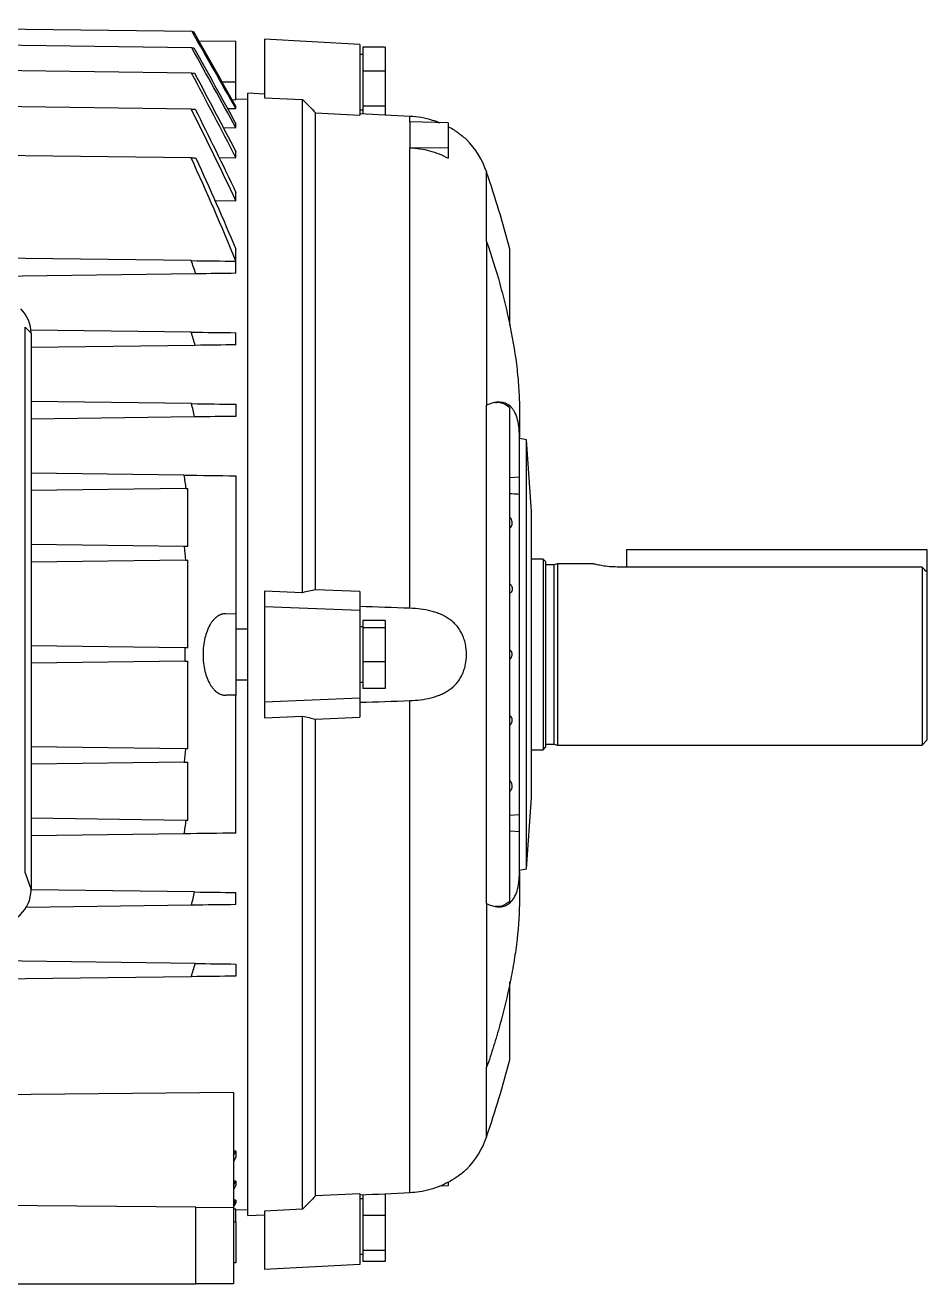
# Model space of a CAD drawing. Extents: x 49 to 1992, y 36 to 1202.
# Drawn here: x 1362.8 to 1552.1, y 460.3 to 724.3 of the extents above; entities that cross this region are included whole.
import ezdxf

# ---------------------------------------------------------------- set-up
doc = ezdxf.new("R2010")
doc.units = 0
doc.layers.get('0').update_dxf_attribs({"linetype": 'CONTINUOUS'})

msp = doc.modelspace()

# ---------------------------------------------------------------- linework, layer by layer
at = {"color": 7, "linetype": 'CONTINUOUS'}
for p, q in [((1397.87, 722.96), (1294.05, 724.32)), ((1397.8, 719.59), (1311.84, 720.71)), ((1407.05, 720.87), (1399.26, 720.97)), ((1407.05, 712.35), (1407.05, 720.87)), ((1433.05, 720.3), (1413.05, 721.35)), ((1413.05, 721.35), (1413.05, 709.09)), ((1433.05, 720.3), (1433.05, 705.46)), ((1433.65, 718.15), (1433.05, 718.15)), ((1438.35, 719.69), (1433.65, 719.69)), ((1433.65, 719.69), (1433.65, 714.68)), ((1438.35, 719.69), (1438.35, 714.68)), ((1397.74, 714.27), (1334.05, 715.1)), ((1438.35, 714.68), (1433.65, 714.68)), ((1433.65, 714.68), (1433.65, 707.33)), ((1438.35, 714.68), (1438.35, 707.33)), ((1407.05, 712.35), (1404.17, 712.35)), ((1407.05, 708.68), (1407.05, 712.35)), ((1397.69, 706.72), (1294.05, 708.08)), ((1406.24, 708.7), (1407.05, 708.68)), ((1407.05, 708.87), (1409.55, 708.83)), ((1413.05, 709.85), (1409.55, 710.03)), ((1409.55, 474.66), (1409.55, 710.03)), ((1413.05, 709.09), (1421.05, 708.71)), ((1421.05, 605.3), (1421.05, 708.71)), ((1405.28, 706.84), (1407.05, 706.81)), ((1407.05, 706.81), (1407.05, 707.28)), ((1423.77, 605.9), (1423.77, 705.9)), ((1423.77, 705.9), (1433.05, 705.46)), ((1433.05, 706.55), (1433.65, 706.55)), ((1438.35, 707.33), (1433.65, 707.33)), ((1433.65, 707.33), (1433.65, 705.75)), ((1438.35, 707.33), (1438.35, 705.51)), ((1443.57, 704.05), (1443.57, 705.25)), ((1404.37, 702.85), (1407.05, 702.81)), ((1407.05, 702.81), (1407.05, 703.64)), ((1443.57, 704.05), (1443.57, 698.62)), ((1451.57, 703.82), (1443.57, 704.05)), ((1451.57, 703.82), (1451.57, 698.49)), ((1397.66, 696.48), (1334.05, 697.31)), ((1407.05, 696.53), (1407.05, 697.77)), ((1443.57, 602.03), (1443.57, 698.62)), ((1451.57, 698.49), (1443.57, 698.62)), ((1451.57, 698.49), (1451.57, 696.41)), ((1403.47, 696.57), (1407.05, 696.53)), ((1459.67, 678.93), (1459.67, 693.48)), ((1407.05, 687.5), (1407.05, 689.25)), ((1402.56, 687.56), (1407.05, 687.5)), ((1459.67, 678.93), (1459.67, 644.61)), ((1407.05, 674.84), (1407.05, 677.31)), ((1464.55, 661.36), (1464.55, 677.35)), ((1397.66, 674.94), (1336.05, 675.75)), ((1407.05, 672.28), (1407.05, 674.82)), ((1398.65, 672.17), (1336.05, 671.35)), ((1362.82, 546.53), (1362.82, 660.96)), ((1364.05, 659.73), (1362.82, 660.96)), ((1397.69, 659.94), (1364.02, 660.38)), ((1364.05, 659.73), (1364.05, 542.98)), ((1407.05, 657.28), (1407.05, 659.82)), ((1398.5, 657.16), (1364.05, 656.71)), ((1397.74, 644.94), (1364.05, 645.38)), ((1407.05, 644.82), (1407.05, 642.28)), ((1459.67, 540.09), (1459.67, 644.61)), ((1464.55, 540.55), (1464.55, 644.14)), ((1398.36, 642.16), (1364.05, 641.71)), ((1466.55, 643.71), (1466.55, 637.94)), ((1466.55, 629.52), (1466.55, 637.94)), ((1468, 637.35), (1466.55, 637.6)), ((1469.05, 622.35), (1468, 637.35)), ((1468, 592.35), (1468, 637.35)), ((1396.11, 629.96), (1364.05, 630.38)), ((1407.05, 629.82), (1407.05, 600.87)), ((1466.55, 629.52), (1464.55, 629.4)), ((1466.55, 625.99), (1466.55, 629.52)), ((1396.55, 627.14), (1364.05, 626.71)), ((1396.55, 627.14), (1396.94, 627.14)), ((1396.94, 614.95), (1396.94, 627.14)), ((1466.55, 558.71), (1466.55, 625.99)), ((1469.05, 592.35), (1469.05, 622.35)), ((1396.22, 614.96), (1364.05, 615.38)), ((1396.94, 614.95), (1396.22, 614.96)), ((1489.05, 614.35), (1552.05, 614.35)), ((1489.05, 614.35), (1489.05, 610.68)), ((1552.05, 614.35), (1552.05, 609.64)), ((1396.48, 612.14), (1364.05, 611.71)), ((1396.48, 612.14), (1396.94, 612.14)), ((1396.94, 593.75), (1396.94, 612.14)), ((1471.55, 612.32), (1469.05, 612.32)), ((1472.05, 611.82), (1471.55, 612.32)), ((1471.55, 612.32), (1471.55, 572.37)), ((1472.05, 611.82), (1472.05, 572.87)), ((1473.8, 611.15), (1472.05, 611.15)), ((1474.55, 611.35), (1473.8, 611.15)), ((1473.8, 611.15), (1473.8, 573.55)), ((1482.11, 611.35), (1474.55, 611.35)), ((1474.55, 611.35), (1474.55, 573.35)), ((1489.05, 610.68), (1487.05, 610.68)), ((1551.05, 610.68), (1489.05, 610.68)), ((1551.05, 610.68), (1551.05, 573.35)), ((1552.05, 609.64), (1552.05, 574.35)), ((1421.05, 605.3), (1413.05, 605.63)), ((1413.05, 605.63), (1413.05, 602.35)), ((1433.05, 605.52), (1423.77, 605.9)), ((1433.05, 605.52), (1433.05, 601.54)), ((1433.05, 601.54), (1413.05, 602.35)), ((1413.05, 602.35), (1413.05, 582.35)), ((1404.94, 600.9), (1407.05, 600.87)), ((1433.05, 601.54), (1433.05, 583.15)), ((1438.35, 599.48), (1433.65, 599.48)), ((1433.65, 599.48), (1433.65, 597.93)), ((1438.35, 599.48), (1438.35, 597.93)), ((1409.55, 597.67), (1407.05, 597.66)), ((1433.65, 598.15), (1433.05, 598.15)), ((1438.35, 597.93), (1433.65, 597.93)), ((1433.65, 597.93), (1433.65, 590.8)), ((1438.35, 597.93), (1438.35, 590.8)), ((1396.36, 593.76), (1364.05, 594.18)), ((1396.94, 593.75), (1396.36, 593.76)), ((1468, 547.35), (1468, 592.35)), ((1469.05, 562.35), (1469.05, 592.35)), ((1396.36, 590.94), (1364.05, 590.51)), ((1396.36, 590.94), (1396.94, 590.94)), ((1396.94, 572.55), (1396.94, 590.94)), ((1438.35, 590.8), (1433.65, 590.8)), ((1433.65, 590.8), (1433.65, 585.21)), ((1438.35, 590.8), (1438.35, 585.21)), ((1407.05, 587.03), (1409.55, 587.02)), ((1433.05, 586.55), (1433.65, 586.55)), ((1407.05, 583.83), (1404.94, 583.8)), ((1407.05, 554.88), (1407.05, 583.83)), ((1438.35, 585.21), (1433.65, 585.21)), ((1433.05, 583.15), (1413.05, 582.35)), ((1413.05, 582.35), (1413.05, 579.06)), ((1433.05, 583.15), (1433.05, 579.17)), ((1443.57, 479.44), (1443.57, 582.67)), ((1413.05, 579.06), (1421.05, 579.39)), ((1421.05, 475.98), (1421.05, 579.39)), ((1423.77, 578.79), (1433.05, 579.17)), ((1423.77, 478.79), (1423.77, 578.79)), ((1396.48, 572.56), (1364.05, 572.98)), ((1471.55, 572.37), (1472.05, 572.87)), ((1472.05, 573.55), (1473.8, 573.55)), ((1473.8, 573.55), (1474.55, 573.35)), ((1474.55, 573.35), (1551.05, 573.35)), ((1551.05, 573.35), (1552.05, 574.35)), ((1396.94, 572.55), (1396.48, 572.56)), ((1469.05, 572.37), (1471.55, 572.37)), ((1396.22, 569.73), (1364.05, 569.31)), ((1396.22, 569.73), (1396.94, 569.74)), ((1396.94, 557.55), (1396.94, 569.74)), ((1468, 547.35), (1469.05, 562.35)), ((1396.55, 557.55), (1364.05, 557.98)), ((1396.94, 557.55), (1396.55, 557.55)), ((1466.55, 558.71), (1464.55, 558.59)), ((1466.55, 555.17), (1466.55, 558.71)), ((1396.11, 554.73), (1364.05, 554.31)), ((1466.55, 555.17), (1464.55, 555.29)), ((1466.55, 546.75), (1466.55, 555.17)), ((1362.82, 546.53), (1364.05, 542.98)), ((1466.55, 547.09), (1468, 547.35)), ((1466.55, 546.75), (1466.55, 540.98)), ((1398.36, 542.53), (1364.05, 542.98)), ((1407.05, 539.88), (1407.05, 542.42)), ((1397.74, 539.75), (1363.03, 539.3)), ((1459.67, 540.09), (1459.67, 505.76)), ((1398.5, 527.53), (1294.05, 528.9)), ((1407.05, 527.42), (1407.05, 524.88)), ((1397.69, 524.75), (1294.05, 523.4)), ((1464.55, 507.35), (1464.55, 523.66)), ((1459.67, 491.21), (1459.67, 505.76)), ((1406.55, 500.46), (1302.05, 499.43)), ((1406.55, 500.46), (1406.55, 476.36)), ((1407.05, 488.17), (1406.55, 488.16)), ((1406.55, 487.21), (1407.05, 488.17)), ((1407.05, 486.92), (1406.55, 485.97)), ((1407.05, 488.17), (1407.05, 486.92)), ((1407.05, 481.88), (1406.55, 481.87)), ((1406.55, 480.97), (1407.05, 481.88)), ((1407.05, 481.05), (1406.55, 480.14)), ((1407.05, 481.88), (1407.05, 481.05)), ((1451.57, 480.88), (1449.82, 480.83)), ((1451.57, 481.64), (1451.57, 480.88)), ((1407.05, 477.88), (1406.55, 477.88)), ((1406.55, 477), (1407.05, 477.88)), ((1407.05, 477.88), (1407.05, 477.41)), ((1433.05, 479.24), (1423.77, 478.79)), ((1433.05, 479.24), (1433.05, 464.39)), ((1433.65, 478.15), (1433.05, 478.15)), ((1433.65, 478.95), (1433.65, 474.68)), ((1438.35, 479.18), (1438.35, 474.68)), ((1398.62, 476.43), (1294.05, 477.35)), ((1398.62, 460.35), (1398.62, 476.43)), ((1398.62, 476.43), (1406.55, 476.36)), ((1407.05, 477.41), (1406.55, 476.53)), ((1406.55, 476.36), (1406.55, 460.35)), ((1407.05, 476.01), (1406.55, 476)), ((1407.05, 473.35), (1407.05, 476.01)), ((1409.55, 475.86), (1407.05, 475.82)), ((1421.05, 475.98), (1413.05, 475.6)), ((1413.05, 475.6), (1413.05, 463.35)), ((1406.55, 473.35), (1407.05, 473.35)), ((1409.55, 474.66), (1413.05, 474.85)), ((1438.35, 474.68), (1433.65, 474.68)), ((1433.65, 474.68), (1433.65, 467.33)), ((1438.35, 474.68), (1438.35, 467.33)), ((1438.35, 467.33), (1433.65, 467.33)), ((1433.65, 467.33), (1433.65, 465)), ((1438.35, 467.33), (1438.35, 465)), ((1406.55, 464.82), (1407.05, 464.83)), ((1433.05, 466.55), (1433.65, 466.55)), ((1438.35, 465), (1433.65, 465)), ((1433.05, 464.39), (1413.05, 463.35)), ((1294.05, 460.35), (1398.62, 460.35)), ((1406.55, 460.35), (1398.62, 460.35))]:
    msp.add_line(p, q, dxfattribs=at)
for centre, radius, start, end in [((1442.63, 687.69), 18, 18.7526, 44.7019), ((1222.94, 613.11), 250, 14.8891, 18.7526), ((1222.94, 571.58), 250, 341.2474, 345.1109), ((1442.63, 497), 18, 315.3063, 341.2474)]:
    msp.add_arc(centre, radius, start, end, dxfattribs=at)
for centre, major_axis, start_param, end_param in [((1355.93, 659.5), (7.94, 1.82), 6.072229, 6.812389), ((1355.93, 543.21), (7.94, -1.82), 4.953504, 6.494142)]:
    msp.add_ellipse(centre, major_axis=major_axis, ratio=0.933198, start_param=start_param, end_param=end_param, dxfattribs=at)
for points in [[(1407.05, 706.81), (1403.99, 712.2), (1400.93, 717.58), (1397.87, 722.96)], [(1397.87, 722.96), (1397.96, 722.96), (1398.05, 722.96), (1398.13, 722.96)], [(1398.13, 722.96), (1401.11, 717.73), (1404.08, 712.51), (1407.05, 707.28)], [(1407.05, 702.81), (1403.98, 708.41), (1400.89, 714), (1397.8, 719.59)], [(1397.8, 719.59), (1397.95, 719.58), (1398.1, 719.58), (1398.24, 719.58)], [(1398.24, 719.58), (1401.19, 714.27), (1404.13, 708.96), (1407.05, 703.64)], [(1407.05, 696.53), (1403.98, 702.46), (1400.87, 708.37), (1397.74, 714.27)], [(1397.74, 714.27), (1397.95, 714.26), (1398.16, 714.26), (1398.36, 714.26)], [(1398.36, 714.26), (1401.28, 708.77), (1404.18, 703.28), (1407.05, 697.77)], [(1421.05, 708.71), (1421.96, 707.77), (1422.87, 706.84), (1423.77, 705.9)], [(1407.05, 687.5), (1404, 693.94), (1400.87, 700.35), (1397.69, 706.72)], [(1397.69, 706.72), (1397.97, 706.72), (1398.23, 706.72), (1398.5, 706.71)], [(1398.5, 706.71), (1401.4, 700.92), (1404.26, 695.1), (1407.05, 689.25)], [(1433.05, 705.78), (1436.56, 705.6), (1440.06, 705.43), (1443.57, 705.25)], [(1407.05, 674.84), (1404.06, 682.12), (1400.92, 689.32), (1397.66, 696.48)], [(1397.66, 696.48), (1398, 696.47), (1398.33, 696.47), (1398.65, 696.46)], [(1398.65, 696.46), (1401.55, 690.12), (1404.36, 683.74), (1407.05, 677.31)], [(1398.65, 672.17), (1398.33, 673.09), (1398, 674.02), (1397.66, 674.94)], [(1397.66, 674.94), (1400.92, 674.9), (1404.06, 674.86), (1407.05, 674.82)], [(1407.05, 672.28), (1404.36, 672.24), (1401.55, 672.2), (1398.65, 672.17)], [(1398.5, 657.16), (1398.23, 658.09), (1397.97, 659.02), (1397.69, 659.94)], [(1397.69, 659.94), (1400.87, 659.9), (1404, 659.86), (1407.05, 659.82)], [(1407.05, 657.28), (1404.26, 657.24), (1401.4, 657.2), (1398.5, 657.16)], [(1398.36, 642.16), (1398.16, 643.09), (1397.95, 644.01), (1397.74, 644.94)], [(1397.74, 644.94), (1400.87, 644.9), (1403.98, 644.86), (1407.05, 644.82)], [(1407.05, 642.28), (1404.18, 642.24), (1401.28, 642.2), (1398.36, 642.16)], [(1396.11, 629.96), (1396.26, 629.02), (1396.41, 628.08), (1396.55, 627.14)], [(1396.11, 629.96), (1399.77, 629.91), (1403.42, 629.86), (1407.05, 629.82)], [(1396.22, 614.96), (1396.31, 614.02), (1396.4, 613.08), (1396.48, 612.14)], [(1552.05, 609.64), (1551.72, 609.98), (1551.38, 610.33), (1551.05, 610.68)], [(1423.77, 605.9), (1422.87, 605.7), (1421.96, 605.5), (1421.05, 605.3)], [(1443.57, 602.03), (1440.06, 602.15), (1436.56, 602.27), (1433.05, 602.39)], [(1396.36, 593.76), (1396.36, 592.82), (1396.36, 591.88), (1396.36, 590.94)], [(1433.05, 582.31), (1436.56, 582.42), (1440.06, 582.54), (1443.57, 582.67)], [(1421.05, 579.39), (1421.96, 579.19), (1422.87, 578.99), (1423.77, 578.79)], [(1396.48, 572.56), (1396.4, 571.61), (1396.31, 570.67), (1396.22, 569.73)], [(1396.55, 557.55), (1396.41, 556.61), (1396.26, 555.67), (1396.11, 554.73)], [(1407.05, 554.88), (1403.42, 554.83), (1399.77, 554.78), (1396.11, 554.73)], [(1397.74, 539.75), (1397.95, 540.68), (1398.16, 541.6), (1398.36, 542.53)], [(1398.36, 542.53), (1401.28, 542.49), (1404.18, 542.45), (1407.05, 542.42)], [(1407.05, 539.88), (1403.98, 539.84), (1400.87, 539.8), (1397.74, 539.75)], [(1397.69, 524.75), (1397.97, 525.68), (1398.23, 526.6), (1398.5, 527.53)], [(1398.5, 527.53), (1401.4, 527.49), (1404.26, 527.45), (1407.05, 527.42)], [(1407.05, 524.88), (1404, 524.84), (1400.87, 524.8), (1397.69, 524.75)], [(1423.77, 478.79), (1422.87, 477.86), (1421.96, 476.92), (1421.05, 475.98)], [(1443.57, 479.44), (1440.06, 479.27), (1436.56, 479.09), (1433.05, 478.92)]]:
    msp.add_open_spline(points, degree=3, dxfattribs=at)
for points, knots in [([(1443.57, 705.25), (1444.36, 705.19), (1445.96, 705.05), (1448.07, 704.53), (1449.3, 704.06), (1449.8, 703.87)], [0, 0, 0, 0, 0.364051, 0.73791, 1, 1, 1, 1]), ([(1451.57, 703.05), (1451.6, 703.04), (1452.5, 702.61), (1453.88, 701.64), (1455.21, 700.56), (1455.36, 700.42), (1455.42, 700.35)], [0, 0, 0, 0, 0.011505, 0.354506, 0.699171, 1, 1, 1, 1]), ([(1443.57, 698.62), (1444.98, 698.56), (1446.36, 698.34), (1448.36, 697.79), (1449.03, 697.57), (1450.33, 697.04), (1450.96, 696.74), (1451.57, 696.41)], [0, 0, 0, 0, 0.5, 0.5, 0.75, 0.75, 1, 1, 1, 1]), ([(1459.67, 678.93), (1460.68, 675.99), (1461.61, 673.03), (1462.85, 668.54), (1463.24, 667.04), (1463.79, 664.78), (1463.96, 664.02), (1464.3, 662.51), (1464.47, 661.74), (1465.23, 657.97), (1465.71, 655.02), (1466.21, 650.69), (1466.33, 649.26), (1466.46, 647.15), (1466.5, 646.45), (1466.54, 645.06), (1466.55, 644.38), (1466.55, 643.71)], [0, 0, 0, 0, 0.25, 0.25, 0.375, 0.375, 0.4375, 0.4375, 0.5, 0.5, 0.75, 0.75, 0.875, 0.875, 0.9375, 0.9375, 1, 1, 1, 1]), ([(1466.55, 637.94), (1466.55, 639.54), (1466.37, 640.88), (1465.88, 642.5), (1465.68, 642.97), (1465.32, 643.59), (1465.19, 643.78), (1464.92, 644.12), (1464.77, 644.28), (1464.01, 644.97), (1463.28, 645.25), (1462.24, 645.29), (1462.02, 645.28), (1461.58, 645.23), (1461.35, 645.19), (1460.66, 645.02), (1460.18, 644.84), (1459.67, 644.61)], [0, 0, 0, 0, 0.25, 0.25, 0.375, 0.375, 0.4375, 0.4375, 0.5, 0.5, 0.75, 0.75, 0.8125, 0.8125, 0.875, 0.875, 1, 1, 1, 1]), ([(1461.51, 645.18), (1461.72, 645.2), (1462.34, 645.29), (1463.36, 644.99), (1464.15, 644.43), (1464.55, 644.14)], [0, 0, 0, 0, 0.196088, 0.596499, 1, 1, 1, 1]), ([(1464.55, 626.11), (1464.72, 626.1), (1465.38, 626.06), (1466.05, 626.02), (1466.55, 625.99)], [0, 0, 0, 0, 0.25008, 1, 1, 1, 1]), ([(1464.55, 618.86), (1464.62, 618.92), (1464.81, 619.07), (1464.96, 619.38), (1465.06, 619.75), (1465.06, 620.18), (1464.93, 620.58), (1464.74, 620.89), (1464.61, 621.01), (1464.55, 621.06)], [0, 0, 0, 0, 0.11189, 0.283621, 0.409387, 0.568693, 0.783913, 0.913081, 1, 1, 1, 1]), ([(1487.05, 610.68), (1486.5, 610.69), (1485.4, 610.72), (1483.92, 610.93), (1482.79, 611.16), (1482.12, 611.33), (1482.11, 611.33), (1482.11, 611.33)], [0, 0, 0, 0, 0.209735, 0.419291, 0.633464, 0.850905, 1, 1, 1, 1]), ([(1464.55, 607.11), (1464.59, 607.09), (1464.73, 607), (1464.91, 606.75), (1465.05, 606.39), (1465.07, 605.99), (1464.94, 605.6), (1464.76, 605.32), (1464.59, 605.22), (1464.55, 605.19)], [0, 0, 0, 0, 0.05197, 0.215547, 0.382788, 0.55783, 0.741653, 0.931885, 1, 1, 1, 1]), ([(1443.57, 582.67), (1444.33, 582.69), (1445.07, 582.75), (1446.53, 582.94), (1447.25, 583.08), (1448.31, 583.34), (1448.66, 583.44), (1449.34, 583.66), (1449.67, 583.79), (1450.31, 584.06), (1450.62, 584.21), (1451.23, 584.54), (1451.53, 584.72), (1452.38, 585.31), (1452.89, 585.76), (1453.57, 586.54), (1453.78, 586.82), (1454.16, 587.41), (1454.33, 587.71), (1454.64, 588.35), (1454.78, 588.68), (1455.01, 589.37), (1455.11, 589.73), (1455.35, 590.82), (1455.43, 591.56), (1455.43, 593.08), (1455.36, 593.83), (1455.12, 594.92), (1455.03, 595.28), (1454.79, 595.97), (1454.66, 596.3), (1454.35, 596.94), (1454.18, 597.25), (1453.79, 597.85), (1453.59, 598.12), (1453.14, 598.65), (1452.9, 598.89), (1452.39, 599.35), (1452.11, 599.57), (1451.27, 600.16), (1450.66, 600.49), (1449.68, 600.9), (1449.35, 601.03), (1448.67, 601.25), (1448.33, 601.35), (1447.28, 601.61), (1446.56, 601.74), (1445.08, 601.94), (1444.33, 602), (1443.57, 602.03)], [0, 0, 0, 0, 0.0625, 0.0625, 0.125, 0.125, 0.15625, 0.15625, 0.1875, 0.1875, 0.21875, 0.21875, 0.25, 0.25, 0.3125, 0.3125, 0.34375, 0.34375, 0.375, 0.375, 0.40625, 0.40625, 0.4375, 0.4375, 0.5, 0.5, 0.5625, 0.5625, 0.59375, 0.59375, 0.625, 0.625, 0.65625, 0.65625, 0.6875, 0.6875, 0.71875, 0.71875, 0.75, 0.75, 0.8125, 0.8125, 0.84375, 0.84375, 0.875, 0.875, 0.9375, 0.9375, 1, 1, 1, 1]), ([(1404.94, 600.9), (1404.89, 600.89), (1404.78, 600.89), (1404.61, 600.88), (1404.43, 600.86), (1404.24, 600.82), (1404.04, 600.77), (1403.84, 600.69), (1403.62, 600.6), (1403.4, 600.48), (1403.15, 600.33), (1402.8, 600.06), (1402.38, 599.67), (1401.97, 599.14), (1401.48, 598.4), (1400.98, 597.34), (1400.5, 595.8), (1400.21, 594.11), (1400.11, 592.31), (1400.22, 590.5), (1400.52, 588.83), (1401, 587.3), (1401.51, 586.25), (1401.99, 585.52), (1402.37, 585.05), (1402.77, 584.65), (1403.18, 584.34), (1403.58, 584.11), (1403.95, 583.95), (1404.3, 583.86), (1404.63, 583.8), (1404.84, 583.8), (1404.94, 583.8)], [0, 0, 0, 0, 0.011086, 0.02281, 0.035201, 0.048291, 0.062111, 0.076697, 0.092083, 0.108307, 0.125406, 0.146746, 0.18815, 0.222895, 0.250942, 0.317395, 0.376198, 0.439861, 0.501356, 0.562937, 0.62644, 0.685274, 0.751087, 0.779409, 0.813146, 0.845215, 0.875763, 0.904684, 0.931429, 0.95614, 0.978953, 1, 1, 1, 1]), ([(1407.05, 600.87), (1407.05, 600.87), (1407.05, 600.86), (1407.05, 600.85), (1407.05, 600.82), (1407.05, 600.78), (1407.05, 600.73), (1407.05, 600.68), (1407.05, 600.61), (1407.05, 600.53), (1407.05, 600.43), (1407.05, 600.33), (1407.05, 600.05), (1407.05, 599.48), (1407.05, 598.41), (1407.05, 597.11), (1407.05, 595.63), (1407.05, 594.02), (1407.05, 592.35), (1407.05, 590.68), (1407.05, 589.07), (1407.05, 587.59), (1407.05, 586.29), (1407.05, 585.22), (1407.05, 584.6), (1407.05, 584.27), (1407.05, 584.11), (1407.05, 583.98), (1407.05, 583.89), (1407.05, 583.84), (1407.05, 583.83), (1407.05, 583.83)], [0, 0, 0, 0, 0.011494, 0.022922, 0.034299, 0.045638, 0.056954, 0.068263, 0.079579, 0.090917, 0.102291, 0.113716, 0.125206, 0.187647, 0.250106, 0.312519, 0.374951, 0.437362, 0.499793, 0.562229, 0.624686, 0.687174, 0.749682, 0.812185, 0.874706, 0.895732, 0.91658, 0.93734, 0.958102, 0.978959, 1, 1, 1, 1]), ([(1464.55, 591.4), (1464.59, 591.43), (1464.75, 591.53), (1464.93, 591.81), (1465.05, 592.19), (1465.04, 592.6), (1464.88, 592.97), (1464.7, 593.22), (1464.57, 593.29), (1464.55, 593.3)], [0, 0, 0, 0, 0.068348, 0.25175, 0.432619, 0.611759, 0.79038, 0.969767, 1, 1, 1, 1]), ([(1464.55, 577.59), (1464.59, 577.61), (1464.73, 577.69), (1464.91, 577.94), (1465.05, 578.3), (1465.07, 578.7), (1464.94, 579.09), (1464.76, 579.38), (1464.59, 579.47), (1464.55, 579.5)], [0, 0, 0, 0, 0.05197, 0.215547, 0.382788, 0.55783, 0.741653, 0.931885, 1, 1, 1, 1]), ([(1464.55, 563.66), (1464.62, 563.72), (1464.81, 563.87), (1464.96, 564.18), (1465.06, 564.55), (1465.06, 564.98), (1464.93, 565.38), (1464.74, 565.69), (1464.61, 565.81), (1464.55, 565.86)], [0, 0, 0, 0, 0.11189, 0.283621, 0.409387, 0.568693, 0.783913, 0.913081, 1, 1, 1, 1]), ([(1459.67, 540.09), (1460.68, 539.61), (1461.61, 539.39), (1462.85, 539.43), (1463.24, 539.5), (1463.79, 539.72), (1463.96, 539.81), (1464.3, 540.02), (1464.47, 540.14), (1465.23, 540.83), (1465.71, 541.65), (1466.21, 543.26), (1466.33, 543.86), (1466.46, 544.87), (1466.5, 545.23), (1466.54, 545.97), (1466.55, 546.35), (1466.55, 546.75)], [0, 0, 0, 0, 0.25, 0.25, 0.375, 0.375, 0.4375, 0.4375, 0.5, 0.5, 0.75, 0.75, 0.875, 0.875, 0.9375, 0.9375, 1, 1, 1, 1]), ([(1466.55, 540.98), (1466.55, 538.29), (1466.37, 535.49), (1465.88, 531.16), (1465.68, 529.69), (1465.32, 527.45), (1465.19, 526.7), (1464.92, 525.2), (1464.77, 524.45), (1464.01, 520.71), (1463.28, 517.7), (1462.24, 513.94), (1462.02, 513.19), (1461.58, 511.69), (1461.35, 510.94), (1460.66, 508.71), (1460.18, 507.23), (1459.67, 505.76)], [0, 0, 0, 0, 0.25, 0.25, 0.375, 0.375, 0.4375, 0.4375, 0.5, 0.5, 0.75, 0.75, 0.8125, 0.8125, 0.875, 0.875, 1, 1, 1, 1]), ([(1464.55, 540.55), (1464.17, 540.28), (1463.4, 539.73), (1462.38, 539.41), (1461.74, 539.49), (1461.51, 539.52)], [0, 0, 0, 0, 0.388727, 0.78029, 1, 1, 1, 1]), ([(1455.42, 484.34), (1455.43, 484.34), (1455.55, 484.45), (1455.14, 484.08), (1454.15, 483.25), (1452.36, 482.01), (1450.16, 480.9), (1447.82, 480.09), (1445.69, 479.61), (1444.25, 479.49), (1443.57, 479.44)], [0, 0, 0, 0, 0.002673, 0.153761, 0.304704, 0.460895, 0.633806, 0.758563, 0.886915, 1, 1, 1, 1]), ([(1407.05, 473.35), (1407.05, 472.23), (1407.05, 470.01), (1407.05, 467.14), (1407.05, 465.37), (1407.05, 464.61), (1407.05, 464.83), (1407.05, 464.83)], [0, 0, 0, 0, 0.250074, 0.49993, 0.749675, 0.999413, 1, 1, 1, 1])]:
    msp.add_open_spline(points, degree=3, knots=knots, dxfattribs=at)

doc.saveas('drawing.dxf')
